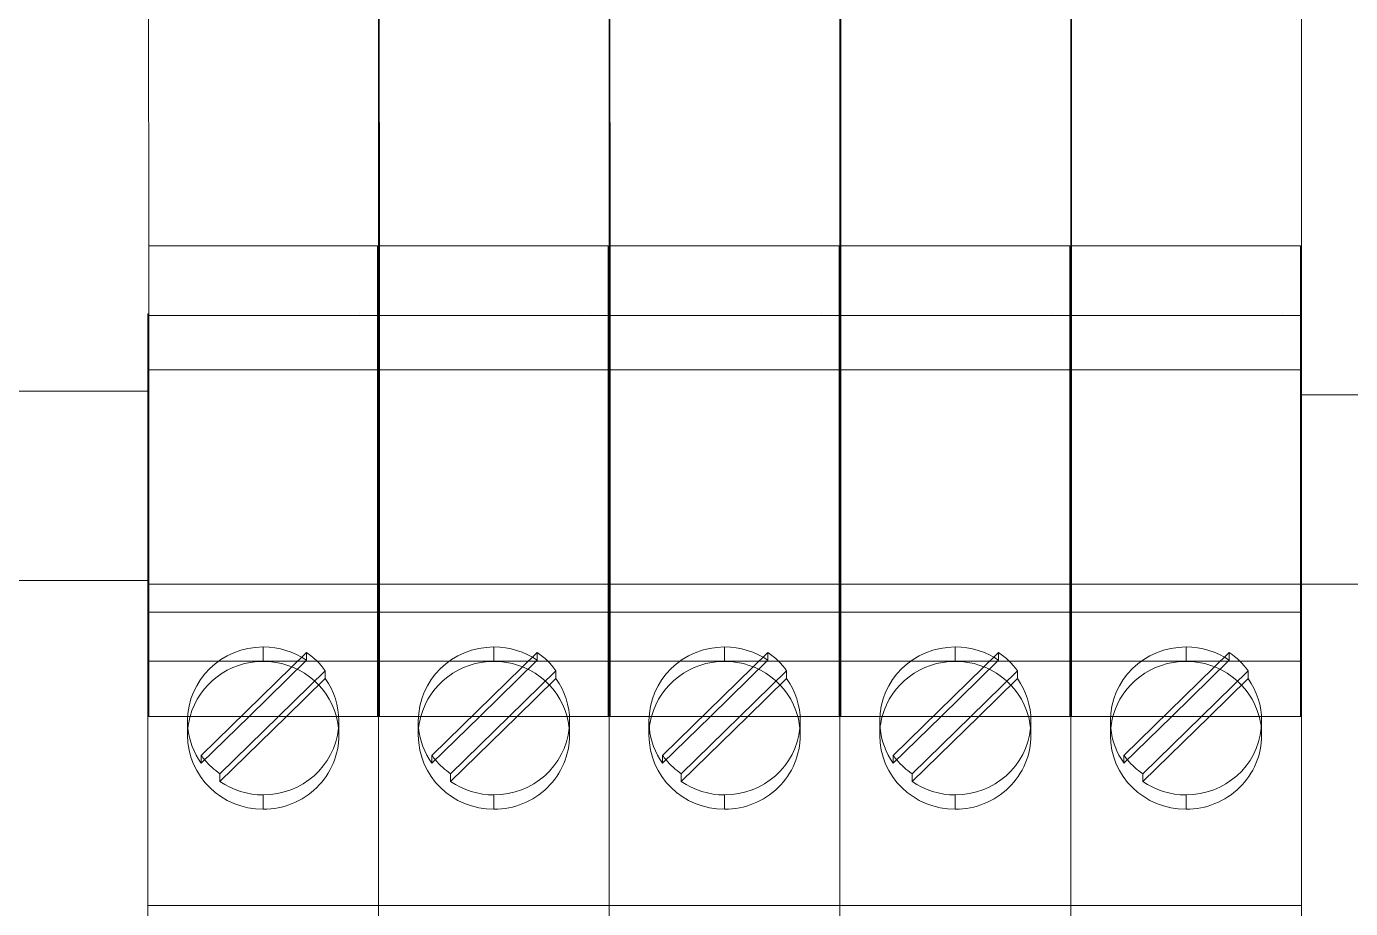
# Model space of a CAD drawing. Header units: millimetres. Extents: x 4137 to 6698, y 1400 to 3585.
# Drawn here: x 6268.34 to 6303.35, y 2762.69 to 2786.01 of the extents above; entities that cross this region are included whole.
import ezdxf

# ---------------------------------------------------------------- set-up
doc = ezdxf.new("R2010")
doc.units = ezdxf.units.MM
doc.layers.add('000-PI-ORMAR', color=2, linetype='Continuous')
doc.layers.add('002-PI-Kabelska kanalica', color=150, linetype='Continuous')

msp = doc.modelspace()

# ---------------------------------------------------------------- linework, layer by layer
at = {"layer": '000-PI-ORMAR', "color": 0, "linetype": 'ByBlock', "lineweight": 0}
for p, q in [((6271.573, 2780.217), (6271.548, 2806.418)), ((6271.573, 2780.217), (6271.548, 2806.418)), ((6277.673, 2780.217), (6277.648, 2806.418)), ((6277.673, 2780.217), (6277.648, 2806.418)), ((6283.773, 2780.217), (6283.748, 2806.418)), ((6283.773, 2780.217), (6283.748, 2806.418)), ((6289.873, 2780.217), (6289.848, 2806.418)), ((6289.873, 2780.217), (6289.848, 2806.418)), ((6295.973, 2780.217), (6295.948, 2806.418)), ((6295.973, 2780.217), (6295.948, 2806.418)), ((6277.648, 2804.718), (6277.648, 2778.418)), ((6277.648, 2804.718), (6277.648, 2778.418)), ((6283.748, 2804.718), (6283.748, 2778.418)), ((6283.748, 2804.718), (6283.748, 2778.418)), ((6289.848, 2804.718), (6289.848, 2778.418)), ((6289.848, 2804.718), (6289.848, 2778.418)), ((6295.948, 2804.718), (6295.948, 2778.418)), ((6295.948, 2804.718), (6295.948, 2778.418)), ((6302.048, 2804.718), (6302.048, 2778.418)), ((6302.048, 2804.718), (6302.048, 2778.418)), ((6271.573, 2779.73), (6271.573, 2780.217)), ((6277.623, 2780.217), (6271.573, 2780.217)), ((6271.573, 2779.73), (6271.573, 2780.217)), ((6277.623, 2779.73), (6277.623, 2780.217)), ((6277.623, 2779.73), (6277.623, 2780.217)), ((6277.673, 2779.73), (6277.673, 2780.217)), ((6283.723, 2780.217), (6277.673, 2780.217)), ((6277.673, 2779.73), (6277.673, 2780.217)), ((6283.723, 2779.73), (6283.723, 2780.217)), ((6283.723, 2779.73), (6283.723, 2780.217)), ((6283.773, 2779.73), (6283.773, 2780.217)), ((6289.823, 2780.217), (6283.773, 2780.217)), ((6283.773, 2779.73), (6283.773, 2780.217)), ((6289.823, 2779.73), (6289.823, 2780.217)), ((6289.823, 2779.73), (6289.823, 2780.217)), ((6289.873, 2779.73), (6289.873, 2780.217)), ((6295.923, 2780.217), (6289.873, 2780.217)), ((6289.873, 2779.73), (6289.873, 2780.217)), ((6295.923, 2779.73), (6295.923, 2780.217)), ((6295.923, 2779.73), (6295.923, 2780.217)), ((6295.973, 2779.73), (6295.973, 2780.217)), ((6302.023, 2780.217), (6295.973, 2780.217)), ((6295.973, 2779.73), (6295.973, 2780.217)), ((6302.023, 2779.73), (6302.023, 2780.217)), ((6302.023, 2779.73), (6302.023, 2780.217)), ((6271.573, 2779.73), (6271.573, 2778.368)), ((6271.573, 2779.73), (6271.573, 2778.368)), ((6277.623, 2779.73), (6277.623, 2778.368)), ((6277.623, 2779.73), (6277.623, 2778.368)), ((6277.673, 2779.73), (6277.673, 2778.368)), ((6277.673, 2779.73), (6277.673, 2778.368)), ((6283.723, 2779.73), (6283.723, 2778.368)), ((6283.723, 2779.73), (6283.723, 2778.368)), ((6283.773, 2779.73), (6283.773, 2778.368)), ((6283.773, 2779.73), (6283.773, 2778.368)), ((6289.823, 2779.73), (6289.823, 2778.368)), ((6289.823, 2779.73), (6289.823, 2778.368)), ((6289.873, 2779.73), (6289.873, 2778.368)), ((6289.873, 2779.73), (6289.873, 2778.368)), ((6295.923, 2779.73), (6295.923, 2778.368)), ((6295.923, 2779.73), (6295.923, 2778.368)), ((6295.973, 2779.73), (6295.973, 2778.368)), ((6295.973, 2779.73), (6295.973, 2778.368)), ((6302.023, 2779.73), (6302.023, 2778.368)), ((6302.023, 2779.73), (6302.023, 2778.368)), ((6271.548, 2778.418), (6271.573, 2778.418)), ((6271.548, 2778.418), (6271.548, 2778.218)), ((6271.548, 2778.418), (6271.548, 2778.418)), ((6271.548, 2778.418), (6271.573, 2778.418)), ((6271.548, 2778.418), (6271.548, 2778.218)), ((6271.548, 2778.418), (6271.548, 2778.418)), ((6271.573, 2776.662), (6271.573, 2778.368)), ((6277.623, 2778.368), (6271.573, 2778.368)), ((6271.573, 2778.368), (6271.573, 2778.368)), ((6271.573, 2776.662), (6271.573, 2778.368)), ((6271.573, 2778.368), (6271.573, 2778.368)), ((6277.148, 2778.418), (6277.148, 2778.418)), ((6277.148, 2778.418), (6277.148, 2778.418)), ((6277.623, 2778.418), (6277.648, 2778.418)), ((6277.623, 2778.418), (6277.648, 2778.418)), ((6277.623, 2776.662), (6277.623, 2778.368)), ((6277.623, 2778.368), (6277.623, 2778.368)), ((6277.623, 2776.662), (6277.623, 2778.368)), ((6277.623, 2778.368), (6277.623, 2778.368)), ((6277.648, 2778.418), (6277.648, 2778.418)), ((6277.648, 2778.418), (6277.648, 2778.218)), ((6277.648, 2778.418), (6277.648, 2778.418)), ((6277.648, 2778.418), (6277.648, 2778.218)), ((6277.648, 2778.418), (6277.673, 2778.418)), ((6277.648, 2778.418), (6277.648, 2778.218)), ((6277.648, 2778.418), (6277.648, 2778.418)), ((6277.648, 2778.418), (6277.673, 2778.418)), ((6277.648, 2778.418), (6277.648, 2778.218)), ((6277.648, 2778.418), (6277.648, 2778.418)), ((6277.673, 2776.662), (6277.673, 2778.368)), ((6283.723, 2778.368), (6277.673, 2778.368)), ((6277.673, 2778.368), (6277.673, 2778.368)), ((6277.673, 2776.662), (6277.673, 2778.368)), ((6277.673, 2778.368), (6277.673, 2778.368)), ((6283.248, 2778.418), (6283.248, 2778.418)), ((6283.248, 2778.418), (6283.248, 2778.418)), ((6283.723, 2778.418), (6283.748, 2778.418)), ((6283.723, 2778.418), (6283.748, 2778.418)), ((6283.723, 2776.662), (6283.723, 2778.368)), ((6283.723, 2778.368), (6283.723, 2778.368)), ((6283.723, 2776.662), (6283.723, 2778.368)), ((6283.723, 2778.368), (6283.723, 2778.368)), ((6283.748, 2778.418), (6283.748, 2778.418)), ((6283.748, 2778.418), (6283.748, 2778.218)), ((6283.748, 2778.418), (6283.748, 2778.418)), ((6283.748, 2778.418), (6283.748, 2778.218)), ((6283.748, 2778.418), (6283.773, 2778.418)), ((6283.748, 2778.418), (6283.748, 2778.218)), ((6283.748, 2778.418), (6283.748, 2778.418)), ((6283.748, 2778.418), (6283.773, 2778.418)), ((6283.748, 2778.418), (6283.748, 2778.218)), ((6283.748, 2778.418), (6283.748, 2778.418)), ((6283.773, 2776.662), (6283.773, 2778.368)), ((6289.823, 2778.368), (6283.773, 2778.368)), ((6283.773, 2778.368), (6283.773, 2778.368)), ((6283.773, 2776.662), (6283.773, 2778.368)), ((6283.773, 2778.368), (6283.773, 2778.368)), ((6289.348, 2778.418), (6289.348, 2778.418)), ((6289.348, 2778.418), (6289.348, 2778.418)), ((6289.823, 2778.418), (6289.848, 2778.418)), ((6289.823, 2778.418), (6289.848, 2778.418)), ((6289.823, 2776.662), (6289.823, 2778.368)), ((6289.823, 2778.368), (6289.823, 2778.368)), ((6289.823, 2776.662), (6289.823, 2778.368)), ((6289.823, 2778.368), (6289.823, 2778.368)), ((6289.848, 2778.418), (6289.848, 2778.418)), ((6289.848, 2778.418), (6289.848, 2778.218)), ((6289.848, 2778.418), (6289.848, 2778.418)), ((6289.848, 2778.418), (6289.848, 2778.218)), ((6289.848, 2778.418), (6289.873, 2778.418)), ((6289.848, 2778.418), (6289.848, 2778.218)), ((6289.848, 2778.418), (6289.848, 2778.418)), ((6289.848, 2778.418), (6289.873, 2778.418)), ((6289.848, 2778.418), (6289.848, 2778.218)), ((6289.848, 2778.418), (6289.848, 2778.418)), ((6289.873, 2776.662), (6289.873, 2778.368)), ((6295.923, 2778.368), (6289.873, 2778.368)), ((6289.873, 2778.368), (6289.873, 2778.368)), ((6289.873, 2776.662), (6289.873, 2778.368)), ((6289.873, 2778.368), (6289.873, 2778.368)), ((6295.448, 2778.418), (6295.448, 2778.418)), ((6295.448, 2778.418), (6295.448, 2778.418)), ((6295.923, 2778.418), (6295.948, 2778.418)), ((6295.923, 2778.418), (6295.948, 2778.418)), ((6295.923, 2776.662), (6295.923, 2778.368)), ((6295.923, 2778.368), (6295.923, 2778.368)), ((6295.923, 2776.662), (6295.923, 2778.368)), ((6295.923, 2778.368), (6295.923, 2778.368)), ((6295.948, 2778.418), (6295.948, 2778.418)), ((6295.948, 2778.418), (6295.948, 2778.218)), ((6295.948, 2778.418), (6295.948, 2778.418)), ((6295.948, 2778.418), (6295.948, 2778.218)), ((6295.948, 2778.418), (6295.973, 2778.418)), ((6295.948, 2778.418), (6295.948, 2778.218)), ((6295.948, 2778.418), (6295.948, 2778.418)), ((6295.948, 2778.418), (6295.973, 2778.418)), ((6295.948, 2778.418), (6295.948, 2778.218)), ((6295.948, 2778.418), (6295.948, 2778.418)), ((6295.973, 2776.662), (6295.973, 2778.368)), ((6302.023, 2778.368), (6295.973, 2778.368)), ((6295.973, 2778.368), (6295.973, 2778.368)), ((6295.973, 2776.662), (6295.973, 2778.368)), ((6295.973, 2778.368), (6295.973, 2778.368)), ((6301.548, 2778.418), (6301.548, 2778.418)), ((6301.548, 2778.418), (6301.548, 2778.418)), ((6302.023, 2778.418), (6302.048, 2778.418)), ((6302.023, 2778.418), (6302.048, 2778.418)), ((6302.023, 2776.662), (6302.023, 2778.368)), ((6302.023, 2778.368), (6302.023, 2778.368)), ((6302.023, 2776.662), (6302.023, 2778.368)), ((6302.023, 2778.368), (6302.023, 2778.368)), ((6302.048, 2778.418), (6302.048, 2778.418)), ((6302.048, 2778.418), (6302.048, 2778.218)), ((6302.048, 2778.418), (6302.048, 2778.418)), ((6302.048, 2778.418), (6302.048, 2778.218)), ((6271.573, 2778.218), (6271.548, 2778.218)), ((6271.548, 2776.618), (6271.548, 2778.218)), ((6271.573, 2778.218), (6271.548, 2778.218)), ((6271.548, 2776.618), (6271.548, 2778.218)), ((6277.623, 2778.218), (6277.648, 2778.218)), ((6277.623, 2778.218), (6277.648, 2778.218)), ((6277.648, 2778.218), (6277.648, 2776.618)), ((6277.648, 2778.218), (6277.648, 2776.618)), ((6277.673, 2778.218), (6277.648, 2778.218)), ((6277.648, 2776.618), (6277.648, 2778.218)), ((6277.673, 2778.218), (6277.648, 2778.218)), ((6277.648, 2776.618), (6277.648, 2778.218)), ((6283.723, 2778.218), (6283.748, 2778.218)), ((6283.723, 2778.218), (6283.748, 2778.218)), ((6283.748, 2778.218), (6283.748, 2776.618)), ((6283.748, 2778.218), (6283.748, 2776.618)), ((6283.773, 2778.218), (6283.748, 2778.218)), ((6283.748, 2776.618), (6283.748, 2778.218)), ((6283.773, 2778.218), (6283.748, 2778.218)), ((6283.748, 2776.618), (6283.748, 2778.218)), ((6289.823, 2778.218), (6289.848, 2778.218)), ((6289.823, 2778.218), (6289.848, 2778.218)), ((6289.848, 2778.218), (6289.848, 2776.618)), ((6289.848, 2778.218), (6289.848, 2776.618)), ((6289.873, 2778.218), (6289.848, 2778.218)), ((6289.848, 2776.618), (6289.848, 2778.218)), ((6289.873, 2778.218), (6289.848, 2778.218)), ((6289.848, 2776.618), (6289.848, 2778.218)), ((6295.923, 2778.218), (6295.948, 2778.218)), ((6295.923, 2778.218), (6295.948, 2778.218)), ((6295.948, 2778.218), (6295.948, 2776.618)), ((6295.948, 2778.218), (6295.948, 2776.618)), ((6295.973, 2778.218), (6295.948, 2778.218)), ((6295.948, 2776.618), (6295.948, 2778.218)), ((6295.973, 2778.218), (6295.948, 2778.218)), ((6295.948, 2776.618), (6295.948, 2778.218)), ((6302.023, 2778.218), (6302.048, 2778.218)), ((6302.023, 2778.218), (6302.048, 2778.218)), ((6302.048, 2778.218), (6302.048, 2776.618)), ((6302.048, 2778.218), (6302.048, 2776.618)), ((6271.548, 2776.618), (6271.573, 2776.618)), ((6271.548, 2770.395), (6271.548, 2776.618)), ((6271.548, 2776.618), (6271.573, 2776.618)), ((6271.548, 2770.395), (6271.548, 2776.618)), ((6271.573, 2776.934), (6277.623, 2776.934)), ((6271.573, 2776.195), (6271.573, 2776.662)), ((6271.573, 2776.195), (6271.573, 2776.662)), ((6277.623, 2776.195), (6277.623, 2776.662)), ((6277.623, 2776.195), (6277.623, 2776.662)), ((6277.648, 2776.618), (6277.623, 2776.618)), ((6277.648, 2776.618), (6277.623, 2776.618)), ((6277.648, 2776.618), (6277.648, 2770.395)), ((6277.648, 2776.618), (6277.648, 2770.395)), ((6277.648, 2776.618), (6277.673, 2776.618)), ((6277.648, 2770.395), (6277.648, 2776.618)), ((6277.648, 2776.618), (6277.673, 2776.618)), ((6277.648, 2770.395), (6277.648, 2776.618)), ((6277.673, 2776.934), (6283.723, 2776.934)), ((6277.673, 2776.195), (6277.673, 2776.662)), ((6277.673, 2776.195), (6277.673, 2776.662)), ((6283.723, 2776.195), (6283.723, 2776.662)), ((6283.723, 2776.195), (6283.723, 2776.662)), ((6283.748, 2776.618), (6283.723, 2776.618)), ((6283.748, 2776.618), (6283.723, 2776.618)), ((6283.748, 2776.618), (6283.748, 2770.395)), ((6283.748, 2776.618), (6283.748, 2770.395)), ((6283.748, 2776.618), (6283.773, 2776.618)), ((6283.748, 2770.395), (6283.748, 2776.618)), ((6283.748, 2776.618), (6283.773, 2776.618)), ((6283.748, 2770.395), (6283.748, 2776.618)), ((6283.773, 2776.934), (6289.823, 2776.934)), ((6283.773, 2776.195), (6283.773, 2776.662)), ((6283.773, 2776.195), (6283.773, 2776.662)), ((6289.823, 2776.195), (6289.823, 2776.662)), ((6289.823, 2776.195), (6289.823, 2776.662)), ((6289.848, 2776.618), (6289.823, 2776.618)), ((6289.848, 2776.618), (6289.823, 2776.618)), ((6289.848, 2776.618), (6289.848, 2770.395)), ((6289.848, 2776.618), (6289.848, 2770.395)), ((6289.848, 2776.618), (6289.873, 2776.618)), ((6289.848, 2770.395), (6289.848, 2776.618)), ((6289.848, 2776.618), (6289.873, 2776.618)), ((6289.848, 2770.395), (6289.848, 2776.618)), ((6289.873, 2776.934), (6295.923, 2776.934)), ((6289.873, 2776.195), (6289.873, 2776.662)), ((6289.873, 2776.195), (6289.873, 2776.662)), ((6295.923, 2776.195), (6295.923, 2776.662)), ((6295.923, 2776.195), (6295.923, 2776.662)), ((6295.948, 2776.618), (6295.923, 2776.618)), ((6295.948, 2776.618), (6295.923, 2776.618)), ((6295.948, 2776.618), (6295.948, 2770.395)), ((6295.948, 2776.618), (6295.948, 2770.395)), ((6295.948, 2776.618), (6295.973, 2776.618)), ((6295.948, 2770.395), (6295.948, 2776.618)), ((6295.948, 2776.618), (6295.973, 2776.618)), ((6295.948, 2770.395), (6295.948, 2776.618)), ((6295.973, 2776.934), (6302.023, 2776.934)), ((6295.973, 2776.195), (6295.973, 2776.662)), ((6295.973, 2776.195), (6295.973, 2776.662)), ((6302.023, 2776.195), (6302.023, 2776.662)), ((6302.023, 2776.195), (6302.023, 2776.662)), ((6302.048, 2776.618), (6302.023, 2776.618)), ((6302.048, 2776.618), (6302.023, 2776.618)), ((6302.048, 2776.618), (6302.048, 2770.395)), ((6302.048, 2776.618), (6302.048, 2770.395)), ((6271.573, 2771.041), (6271.573, 2776.195)), ((6271.573, 2771.041), (6271.573, 2776.195)), ((6277.623, 2771.041), (6277.623, 2776.195)), ((6277.623, 2771.041), (6277.623, 2776.195)), ((6277.673, 2771.041), (6277.673, 2776.195)), ((6277.673, 2771.041), (6277.673, 2776.195)), ((6283.723, 2771.041), (6283.723, 2776.195)), ((6283.723, 2771.041), (6283.723, 2776.195)), ((6283.773, 2771.041), (6283.773, 2776.195)), ((6283.773, 2771.041), (6283.773, 2776.195)), ((6289.823, 2771.041), (6289.823, 2776.195)), ((6289.823, 2771.041), (6289.823, 2776.195)), ((6289.873, 2771.041), (6289.873, 2776.195)), ((6289.873, 2771.041), (6289.873, 2776.195)), ((6295.923, 2771.041), (6295.923, 2776.195)), ((6295.923, 2771.041), (6295.923, 2776.195)), ((6295.973, 2771.041), (6295.973, 2776.195)), ((6295.973, 2771.041), (6295.973, 2776.195)), ((6302.023, 2771.041), (6302.023, 2776.195)), ((6302.023, 2771.041), (6302.023, 2776.195)), ((6277.648, 2770.395), (6277.648, 2774.199)), ((6277.648, 2770.395), (6277.648, 2774.199)), ((6283.748, 2770.395), (6283.748, 2774.199)), ((6283.748, 2770.395), (6283.748, 2774.199)), ((6289.848, 2770.395), (6289.848, 2774.199)), ((6289.848, 2770.395), (6289.848, 2774.199)), ((6295.948, 2770.395), (6295.948, 2774.199)), ((6295.948, 2770.395), (6295.948, 2774.199)), ((6302.048, 2770.395), (6302.048, 2774.199)), ((6302.048, 2770.395), (6302.048, 2774.199)), ((6271.548, 2773.268), (6271.548, 2773.268)), ((6271.548, 2773.268), (6271.548, 2773.268)), ((6277.648, 2773.268), (6277.648, 2773.268)), ((6277.648, 2773.268), (6277.648, 2773.268)), ((6277.648, 2773.268), (6277.648, 2773.268)), ((6277.648, 2773.268), (6277.648, 2773.268)), ((6283.748, 2773.268), (6283.748, 2773.268)), ((6283.748, 2773.268), (6283.748, 2773.268)), ((6283.748, 2773.268), (6283.748, 2773.268)), ((6283.748, 2773.268), (6283.748, 2773.268)), ((6289.848, 2773.268), (6289.848, 2773.268)), ((6289.848, 2773.268), (6289.848, 2773.268)), ((6289.848, 2773.268), (6289.848, 2773.268)), ((6289.848, 2773.268), (6289.848, 2773.268)), ((6295.948, 2773.268), (6295.948, 2773.268)), ((6295.948, 2773.268), (6295.948, 2773.268)), ((6295.948, 2773.268), (6295.948, 2773.268)), ((6295.948, 2773.268), (6295.948, 2773.268)), ((6302.048, 2773.268), (6302.048, 2773.268)), ((6302.048, 2773.268), (6302.048, 2773.268)), ((6271.548, 2771.268), (6271.548, 2771.268)), ((6277.648, 2771.268), (6271.548, 2771.268)), ((6271.548, 2771.268), (6271.548, 2771.268)), ((6271.573, 2769.698), (6271.573, 2771.041)), ((6271.573, 2769.698), (6271.573, 2771.041)), ((6277.623, 2769.698), (6277.623, 2771.041)), ((6277.623, 2769.698), (6277.623, 2771.041)), ((6277.648, 2771.268), (6277.648, 2771.268)), ((6277.648, 2771.268), (6277.648, 2771.268)), ((6277.648, 2771.268), (6277.648, 2771.268)), ((6283.748, 2771.268), (6277.648, 2771.268)), ((6277.648, 2771.268), (6277.648, 2771.268)), ((6277.673, 2769.698), (6277.673, 2771.041)), ((6277.673, 2769.698), (6277.673, 2771.041)), ((6283.723, 2769.698), (6283.723, 2771.041)), ((6283.723, 2769.698), (6283.723, 2771.041)), ((6283.748, 2771.268), (6283.748, 2771.268)), ((6283.748, 2771.268), (6283.748, 2771.268)), ((6283.748, 2771.268), (6283.748, 2771.268)), ((6289.848, 2771.268), (6283.748, 2771.268)), ((6283.748, 2771.268), (6283.748, 2771.268)), ((6283.773, 2769.698), (6283.773, 2771.041)), ((6283.773, 2769.698), (6283.773, 2771.041)), ((6289.823, 2769.698), (6289.823, 2771.041)), ((6289.823, 2769.698), (6289.823, 2771.041)), ((6289.848, 2771.268), (6289.848, 2771.268)), ((6289.848, 2771.268), (6289.848, 2771.268)), ((6289.848, 2771.268), (6289.848, 2771.268)), ((6295.948, 2771.268), (6289.848, 2771.268)), ((6289.848, 2771.268), (6289.848, 2771.268)), ((6289.873, 2769.698), (6289.873, 2771.041)), ((6289.873, 2769.698), (6289.873, 2771.041)), ((6295.923, 2769.698), (6295.923, 2771.041)), ((6295.923, 2769.698), (6295.923, 2771.041)), ((6295.948, 2771.268), (6295.948, 2771.268)), ((6295.948, 2771.268), (6295.948, 2771.268)), ((6295.948, 2771.268), (6295.948, 2771.268)), ((6302.048, 2771.268), (6295.948, 2771.268)), ((6295.948, 2771.268), (6295.948, 2771.268)), ((6295.973, 2769.698), (6295.973, 2771.041)), ((6295.973, 2769.698), (6295.973, 2771.041)), ((6302.023, 2769.698), (6302.023, 2771.041)), ((6302.023, 2769.698), (6302.023, 2771.041)), ((6302.048, 2771.268), (6302.048, 2771.268)), ((6302.048, 2771.268), (6302.048, 2771.268)), ((6271.548, 2770.395), (6271.573, 2770.395)), ((6271.548, 2769.368), (6271.548, 2770.395)), ((6271.548, 2770.395), (6271.573, 2770.395)), ((6271.548, 2769.368), (6271.548, 2770.395)), ((6271.573, 2770.525), (6277.623, 2770.525)), ((6277.648, 2770.395), (6277.623, 2770.395)), ((6277.648, 2770.395), (6277.623, 2770.395)), ((6277.648, 2770.395), (6277.648, 2769.368)), ((6277.648, 2770.395), (6277.648, 2769.368)), ((6277.648, 2770.395), (6277.673, 2770.395)), ((6277.648, 2769.368), (6277.648, 2770.395)), ((6277.648, 2770.395), (6277.673, 2770.395)), ((6277.648, 2769.368), (6277.648, 2770.395)), ((6277.673, 2770.525), (6283.723, 2770.525)), ((6283.748, 2770.395), (6283.723, 2770.395)), ((6283.748, 2770.395), (6283.723, 2770.395)), ((6283.748, 2770.395), (6283.748, 2769.368)), ((6283.748, 2770.395), (6283.748, 2769.368)), ((6283.748, 2770.395), (6283.773, 2770.395)), ((6283.748, 2769.368), (6283.748, 2770.395)), ((6283.748, 2770.395), (6283.773, 2770.395)), ((6283.748, 2769.368), (6283.748, 2770.395)), ((6283.773, 2770.525), (6289.823, 2770.525)), ((6289.848, 2770.395), (6289.823, 2770.395)), ((6289.848, 2770.395), (6289.823, 2770.395)), ((6289.848, 2770.395), (6289.848, 2769.368)), ((6289.848, 2770.395), (6289.848, 2769.368)), ((6289.848, 2770.395), (6289.873, 2770.395)), ((6289.848, 2769.368), (6289.848, 2770.395)), ((6289.848, 2770.395), (6289.873, 2770.395)), ((6289.848, 2769.368), (6289.848, 2770.395)), ((6289.873, 2770.525), (6295.923, 2770.525)), ((6295.948, 2770.395), (6295.923, 2770.395)), ((6295.948, 2770.395), (6295.923, 2770.395)), ((6295.948, 2770.395), (6295.948, 2769.368)), ((6295.948, 2770.395), (6295.948, 2769.368)), ((6295.948, 2770.395), (6295.973, 2770.395)), ((6295.948, 2769.368), (6295.948, 2770.395)), ((6295.948, 2770.395), (6295.973, 2770.395)), ((6295.948, 2769.368), (6295.948, 2770.395)), ((6295.973, 2770.525), (6302.023, 2770.525)), ((6302.048, 2770.395), (6302.023, 2770.395)), ((6302.048, 2770.395), (6302.023, 2770.395)), ((6302.048, 2770.395), (6302.048, 2769.368)), ((6302.048, 2770.395), (6302.048, 2769.368)), ((6271.573, 2767.768), (6271.573, 2769.698)), ((6271.573, 2767.768), (6271.573, 2769.698)), ((6274.598, 2769.603), (6274.598, 2769.224)), ((6277.623, 2767.768), (6277.623, 2769.698)), ((6277.623, 2767.768), (6277.623, 2769.698)), ((6277.673, 2767.768), (6277.673, 2769.698)), ((6277.673, 2767.768), (6277.673, 2769.698)), ((6280.698, 2769.603), (6280.698, 2769.224)), ((6283.723, 2767.768), (6283.723, 2769.698)), ((6283.723, 2767.768), (6283.723, 2769.698)), ((6283.773, 2767.768), (6283.773, 2769.698)), ((6283.773, 2767.768), (6283.773, 2769.698)), ((6286.798, 2769.603), (6286.798, 2769.224)), ((6289.823, 2767.768), (6289.823, 2769.698)), ((6289.823, 2767.768), (6289.823, 2769.698)), ((6289.873, 2767.768), (6289.873, 2769.698)), ((6289.873, 2767.768), (6289.873, 2769.698)), ((6292.898, 2769.603), (6292.898, 2769.224)), ((6295.923, 2767.768), (6295.923, 2769.698)), ((6295.923, 2767.768), (6295.923, 2769.698)), ((6295.973, 2767.768), (6295.973, 2769.698)), ((6295.973, 2767.768), (6295.973, 2769.698)), ((6298.998, 2769.603), (6298.998, 2769.224)), ((6302.023, 2767.768), (6302.023, 2769.698)), ((6302.023, 2767.768), (6302.023, 2769.698)), ((6271.548, 2769.368), (6271.573, 2769.368)), ((6271.548, 2767.768), (6271.548, 2769.368)), ((6271.548, 2769.368), (6271.573, 2769.368)), ((6271.548, 2767.768), (6271.548, 2769.368)), ((6272.958, 2766.735), (6275.743, 2769.459)), ((6275.743, 2769.251), (6274.227, 2767.768)), ((6275.743, 2769.251), (6275.743, 2769.459)), ((6277.648, 2769.368), (6277.623, 2769.368)), ((6277.648, 2769.368), (6277.623, 2769.368)), ((6277.648, 2767.768), (6277.648, 2769.368)), ((6277.648, 2767.768), (6277.648, 2769.368)), ((6277.648, 2769.368), (6277.673, 2769.368)), ((6277.648, 2767.768), (6277.648, 2769.368)), ((6277.648, 2769.368), (6277.673, 2769.368)), ((6277.648, 2767.768), (6277.648, 2769.368)), ((6279.058, 2766.735), (6281.843, 2769.459)), ((6281.843, 2769.251), (6280.327, 2767.768)), ((6281.843, 2769.251), (6281.843, 2769.459)), ((6283.748, 2769.368), (6283.723, 2769.368)), ((6283.748, 2769.368), (6283.723, 2769.368)), ((6283.748, 2767.768), (6283.748, 2769.368)), ((6283.748, 2767.768), (6283.748, 2769.368)), ((6283.748, 2769.368), (6283.773, 2769.368)), ((6283.748, 2767.768), (6283.748, 2769.368)), ((6283.748, 2769.368), (6283.773, 2769.368)), ((6283.748, 2767.768), (6283.748, 2769.368)), ((6285.158, 2766.735), (6287.943, 2769.459)), ((6287.943, 2769.251), (6286.427, 2767.768)), ((6287.943, 2769.251), (6287.943, 2769.459)), ((6289.848, 2769.368), (6289.823, 2769.368)), ((6289.848, 2769.368), (6289.823, 2769.368)), ((6289.848, 2767.768), (6289.848, 2769.368)), ((6289.848, 2767.768), (6289.848, 2769.368)), ((6289.848, 2769.368), (6289.873, 2769.368)), ((6289.848, 2767.768), (6289.848, 2769.368)), ((6289.848, 2769.368), (6289.873, 2769.368)), ((6289.848, 2767.768), (6289.848, 2769.368)), ((6291.258, 2766.735), (6294.043, 2769.459)), ((6294.043, 2769.251), (6292.527, 2767.768)), ((6294.043, 2769.251), (6294.043, 2769.459)), ((6295.948, 2769.368), (6295.923, 2769.368)), ((6295.948, 2769.368), (6295.923, 2769.368)), ((6295.948, 2767.768), (6295.948, 2769.368)), ((6295.948, 2767.768), (6295.948, 2769.368)), ((6295.948, 2769.368), (6295.973, 2769.368)), ((6295.948, 2767.768), (6295.948, 2769.368)), ((6295.948, 2769.368), (6295.973, 2769.368)), ((6295.948, 2767.768), (6295.948, 2769.368)), ((6297.358, 2766.735), (6300.143, 2769.459)), ((6300.143, 2769.251), (6298.627, 2767.768)), ((6300.143, 2769.251), (6300.143, 2769.459)), ((6302.048, 2769.368), (6302.023, 2769.368)), ((6302.048, 2769.368), (6302.023, 2769.368)), ((6302.048, 2767.768), (6302.048, 2769.368)), ((6302.048, 2767.768), (6302.048, 2769.368)), ((6271.548, 2769.224), (6274.598, 2769.224)), ((6274.598, 2769.224), (6277.648, 2769.224)), ((6276.238, 2768.974), (6275.004, 2767.768)), ((6276.238, 2768.767), (6276.238, 2768.974)), ((6277.648, 2767.768), (6277.648, 2769.224)), ((6277.648, 2767.768), (6277.648, 2769.224)), ((6277.648, 2769.224), (6280.698, 2769.224)), ((6280.698, 2769.224), (6283.748, 2769.224)), ((6282.338, 2768.974), (6281.104, 2767.768)), ((6282.338, 2768.767), (6282.338, 2768.974)), ((6283.748, 2767.768), (6283.748, 2769.224)), ((6283.748, 2767.768), (6283.748, 2769.224)), ((6283.748, 2769.224), (6286.798, 2769.224)), ((6286.798, 2769.224), (6289.848, 2769.224)), ((6288.438, 2768.974), (6287.204, 2767.768)), ((6288.438, 2768.767), (6288.438, 2768.974)), ((6289.848, 2767.768), (6289.848, 2769.224)), ((6289.848, 2767.768), (6289.848, 2769.224)), ((6289.848, 2769.224), (6292.898, 2769.224)), ((6292.898, 2769.224), (6295.948, 2769.224)), ((6294.538, 2768.974), (6293.304, 2767.768)), ((6294.538, 2768.767), (6294.538, 2768.974)), ((6295.948, 2767.768), (6295.948, 2769.224)), ((6295.948, 2767.768), (6295.948, 2769.224)), ((6295.948, 2769.224), (6298.998, 2769.224)), ((6298.998, 2769.224), (6302.048, 2769.224)), ((6300.638, 2768.974), (6299.404, 2767.768)), ((6300.638, 2768.767), (6300.638, 2768.974)), ((6302.048, 2767.768), (6302.048, 2769.224)), ((6302.048, 2767.768), (6302.048, 2769.224)), ((6275.216, 2767.768), (6276.238, 2768.767)), ((6281.316, 2767.768), (6282.338, 2768.767)), ((6287.416, 2767.768), (6288.438, 2768.767)), ((6293.516, 2767.768), (6294.538, 2768.767)), ((6299.616, 2767.768), (6300.638, 2768.767)), ((6271.573, 2767.868), (6271.573, 2767.868)), ((6271.573, 2767.868), (6271.573, 2767.868)), ((6277.623, 2767.868), (6277.623, 2767.868)), ((6277.623, 2767.868), (6277.623, 2767.868)), ((6277.673, 2767.868), (6277.673, 2767.868)), ((6277.673, 2767.868), (6277.673, 2767.868)), ((6283.723, 2767.868), (6283.723, 2767.868)), ((6283.723, 2767.868), (6283.723, 2767.868)), ((6283.773, 2767.868), (6283.773, 2767.868)), ((6283.773, 2767.868), (6283.773, 2767.868)), ((6289.823, 2767.868), (6289.823, 2767.868)), ((6289.823, 2767.868), (6289.823, 2767.868)), ((6289.873, 2767.868), (6289.873, 2767.868)), ((6289.873, 2767.868), (6289.873, 2767.868)), ((6295.923, 2767.868), (6295.923, 2767.868)), ((6295.923, 2767.868), (6295.923, 2767.868)), ((6295.973, 2767.868), (6295.973, 2767.868)), ((6295.973, 2767.868), (6295.973, 2767.868)), ((6302.023, 2767.868), (6302.023, 2767.868)), ((6302.023, 2767.868), (6302.023, 2767.868)), ((6271.548, 2767.768), (6271.573, 2767.768)), ((6271.548, 2767.768), (6271.548, 2767.768)), ((6271.548, 2762.768), (6271.548, 2767.768)), ((6271.548, 2767.768), (6271.573, 2767.768)), ((6271.548, 2767.768), (6271.548, 2767.768)), ((6271.548, 2762.768), (6271.548, 2767.768)), ((6271.573, 2767.768), (6277.623, 2767.768)), ((6271.573, 2767.768), (6271.573, 2767.768)), ((6271.573, 2767.768), (6271.573, 2767.768)), ((6272.598, 2767.267), (6272.598, 2767.647)), ((6274.227, 2767.768), (6272.958, 2766.527)), ((6273.453, 2766.043), (6275.216, 2767.768)), ((6275.004, 2767.768), (6273.453, 2766.251)), ((6276.598, 2767.267), (6276.598, 2767.647)), ((6277.623, 2767.768), (6277.648, 2767.768)), ((6277.623, 2767.768), (6277.623, 2767.768)), ((6277.623, 2767.768), (6277.648, 2767.768)), ((6277.623, 2767.768), (6277.623, 2767.768)), ((6277.648, 2767.768), (6277.648, 2767.768)), ((6277.648, 2762.768), (6277.648, 2767.768)), ((6277.648, 2767.768), (6277.648, 2767.768)), ((6277.648, 2762.768), (6277.648, 2767.768)), ((6277.648, 2767.768), (6277.673, 2767.768)), ((6277.648, 2767.768), (6277.648, 2767.768)), ((6277.648, 2762.768), (6277.648, 2767.768)), ((6277.648, 2767.768), (6277.673, 2767.768)), ((6277.648, 2767.768), (6277.648, 2767.768)), ((6277.648, 2762.768), (6277.648, 2767.768)), ((6277.673, 2767.768), (6283.723, 2767.768)), ((6277.673, 2767.768), (6277.673, 2767.768)), ((6277.673, 2767.768), (6277.673, 2767.768)), ((6278.698, 2767.267), (6278.698, 2767.647)), ((6280.327, 2767.768), (6279.058, 2766.527)), ((6279.553, 2766.043), (6281.316, 2767.768)), ((6281.104, 2767.768), (6279.553, 2766.251)), ((6282.698, 2767.267), (6282.698, 2767.647)), ((6283.723, 2767.768), (6283.748, 2767.768)), ((6283.723, 2767.768), (6283.723, 2767.768)), ((6283.723, 2767.768), (6283.748, 2767.768)), ((6283.723, 2767.768), (6283.723, 2767.768)), ((6283.748, 2767.768), (6283.748, 2767.768)), ((6283.748, 2762.768), (6283.748, 2767.768)), ((6283.748, 2767.768), (6283.748, 2767.768)), ((6283.748, 2762.768), (6283.748, 2767.768)), ((6283.748, 2767.768), (6283.773, 2767.768)), ((6283.748, 2767.768), (6283.748, 2767.768)), ((6283.748, 2762.768), (6283.748, 2767.768)), ((6283.748, 2767.768), (6283.773, 2767.768)), ((6283.748, 2767.768), (6283.748, 2767.768)), ((6283.748, 2762.768), (6283.748, 2767.768)), ((6283.773, 2767.768), (6289.823, 2767.768)), ((6283.773, 2767.768), (6283.773, 2767.768)), ((6283.773, 2767.768), (6283.773, 2767.768)), ((6284.798, 2767.267), (6284.798, 2767.647)), ((6286.427, 2767.768), (6285.158, 2766.527)), ((6285.653, 2766.043), (6287.416, 2767.768)), ((6287.204, 2767.768), (6285.653, 2766.251)), ((6288.798, 2767.267), (6288.798, 2767.647)), ((6289.823, 2767.768), (6289.848, 2767.768)), ((6289.823, 2767.768), (6289.823, 2767.768)), ((6289.823, 2767.768), (6289.848, 2767.768)), ((6289.823, 2767.768), (6289.823, 2767.768)), ((6289.848, 2767.768), (6289.848, 2767.768)), ((6289.848, 2762.768), (6289.848, 2767.768)), ((6289.848, 2767.768), (6289.848, 2767.768)), ((6289.848, 2762.768), (6289.848, 2767.768)), ((6289.848, 2767.768), (6289.873, 2767.768)), ((6289.848, 2767.768), (6289.848, 2767.768)), ((6289.848, 2762.768), (6289.848, 2767.768)), ((6289.848, 2767.768), (6289.873, 2767.768)), ((6289.848, 2767.768), (6289.848, 2767.768)), ((6289.848, 2762.768), (6289.848, 2767.768)), ((6289.873, 2767.768), (6295.923, 2767.768)), ((6289.873, 2767.768), (6289.873, 2767.768)), ((6289.873, 2767.768), (6289.873, 2767.768)), ((6290.898, 2767.267), (6290.898, 2767.647)), ((6292.527, 2767.768), (6291.258, 2766.527)), ((6291.753, 2766.043), (6293.516, 2767.768)), ((6293.304, 2767.768), (6291.753, 2766.251)), ((6294.898, 2767.267), (6294.898, 2767.647)), ((6295.923, 2767.768), (6295.948, 2767.768)), ((6295.923, 2767.768), (6295.923, 2767.768)), ((6295.923, 2767.768), (6295.948, 2767.768)), ((6295.923, 2767.768), (6295.923, 2767.768)), ((6295.948, 2767.768), (6295.948, 2767.768)), ((6295.948, 2762.768), (6295.948, 2767.768)), ((6295.948, 2767.768), (6295.948, 2767.768)), ((6295.948, 2762.768), (6295.948, 2767.768)), ((6295.948, 2767.768), (6295.973, 2767.768)), ((6295.948, 2767.768), (6295.948, 2767.768)), ((6295.948, 2762.768), (6295.948, 2767.768)), ((6295.948, 2767.768), (6295.973, 2767.768)), ((6295.948, 2767.768), (6295.948, 2767.768)), ((6295.948, 2762.768), (6295.948, 2767.768)), ((6295.973, 2767.768), (6302.023, 2767.768)), ((6295.973, 2767.768), (6295.973, 2767.768)), ((6295.973, 2767.768), (6295.973, 2767.768)), ((6296.998, 2767.267), (6296.998, 2767.647)), ((6298.627, 2767.768), (6297.358, 2766.527)), ((6297.853, 2766.043), (6299.616, 2767.768)), ((6299.404, 2767.768), (6297.853, 2766.251)), ((6300.998, 2767.267), (6300.998, 2767.647)), ((6302.023, 2767.768), (6302.048, 2767.768)), ((6302.023, 2767.768), (6302.023, 2767.768)), ((6302.023, 2767.768), (6302.048, 2767.768)), ((6302.023, 2767.768), (6302.023, 2767.768)), ((6302.048, 2767.768), (6302.048, 2767.768)), ((6302.048, 2762.768), (6302.048, 2767.768)), ((6302.048, 2767.768), (6302.048, 2767.768)), ((6302.048, 2762.768), (6302.048, 2767.768)), ((6277.648, 2762.768), (6277.648, 2767.201)), ((6277.648, 2762.768), (6277.648, 2767.201)), ((6283.748, 2762.768), (6283.748, 2767.201)), ((6283.748, 2762.768), (6283.748, 2767.201)), ((6289.848, 2762.768), (6289.848, 2767.201)), ((6289.848, 2762.768), (6289.848, 2767.201)), ((6295.948, 2762.768), (6295.948, 2767.201)), ((6295.948, 2762.768), (6295.948, 2767.201)), ((6302.048, 2762.768), (6302.048, 2767.201)), ((6302.048, 2762.768), (6302.048, 2767.201)), ((6272.958, 2766.527), (6272.958, 2766.735)), ((6279.058, 2766.527), (6279.058, 2766.735)), ((6285.158, 2766.527), (6285.158, 2766.735)), ((6291.258, 2766.527), (6291.258, 2766.735)), ((6297.358, 2766.527), (6297.358, 2766.735)), ((6273.453, 2766.043), (6273.453, 2766.251)), ((6279.553, 2766.043), (6279.553, 2766.251)), ((6285.653, 2766.043), (6285.653, 2766.251)), ((6291.753, 2766.043), (6291.753, 2766.251)), ((6297.853, 2766.043), (6297.853, 2766.251)), ((6274.598, 2765.69), (6274.598, 2765.311)), ((6280.698, 2765.69), (6280.698, 2765.311)), ((6286.798, 2765.69), (6286.798, 2765.311)), ((6292.898, 2765.69), (6292.898, 2765.311)), ((6298.998, 2765.69), (6298.998, 2765.311)), ((6277.648, 2762.768), (6277.648, 2764.783)), ((6277.648, 2762.768), (6277.648, 2764.783)), ((6283.748, 2762.768), (6283.748, 2764.783)), ((6283.748, 2762.768), (6283.748, 2764.783)), ((6289.848, 2762.768), (6289.848, 2764.783)), ((6289.848, 2762.768), (6289.848, 2764.783)), ((6295.948, 2762.768), (6295.948, 2764.783)), ((6295.948, 2762.768), (6295.948, 2764.783)), ((6302.048, 2762.768), (6302.048, 2764.783)), ((6302.048, 2762.768), (6302.048, 2764.783)), ((6271.548, 2762.224), (6271.548, 2762.768)), ((6271.548, 2762.768), (6271.548, 2762.768)), ((6277.648, 2762.768), (6271.548, 2762.768)), ((6271.548, 2762.224), (6271.548, 2762.768)), ((6271.548, 2762.768), (6271.548, 2762.768)), ((6277.648, 2762.768), (6277.648, 2762.768)), ((6277.648, 2762.224), (6277.648, 2762.768)), ((6277.648, 2762.768), (6277.648, 2762.768)), ((6277.648, 2762.224), (6277.648, 2762.768)), ((6277.648, 2762.224), (6277.648, 2762.768)), ((6277.648, 2762.768), (6277.648, 2762.768)), ((6283.748, 2762.768), (6277.648, 2762.768)), ((6277.648, 2762.224), (6277.648, 2762.768)), ((6277.648, 2762.768), (6277.648, 2762.768)), ((6283.748, 2762.768), (6283.748, 2762.768)), ((6283.748, 2762.224), (6283.748, 2762.768)), ((6283.748, 2762.768), (6283.748, 2762.768)), ((6283.748, 2762.224), (6283.748, 2762.768)), ((6283.748, 2762.224), (6283.748, 2762.768)), ((6283.748, 2762.768), (6283.748, 2762.768)), ((6289.848, 2762.768), (6283.748, 2762.768)), ((6283.748, 2762.224), (6283.748, 2762.768)), ((6283.748, 2762.768), (6283.748, 2762.768)), ((6289.848, 2762.768), (6289.848, 2762.768)), ((6289.848, 2762.224), (6289.848, 2762.768)), ((6289.848, 2762.768), (6289.848, 2762.768)), ((6289.848, 2762.224), (6289.848, 2762.768)), ((6289.848, 2762.224), (6289.848, 2762.768)), ((6289.848, 2762.768), (6289.848, 2762.768)), ((6295.948, 2762.768), (6289.848, 2762.768)), ((6289.848, 2762.224), (6289.848, 2762.768)), ((6289.848, 2762.768), (6289.848, 2762.768)), ((6295.948, 2762.768), (6295.948, 2762.768)), ((6295.948, 2762.224), (6295.948, 2762.768)), ((6295.948, 2762.768), (6295.948, 2762.768)), ((6295.948, 2762.224), (6295.948, 2762.768)), ((6295.948, 2762.224), (6295.948, 2762.768)), ((6295.948, 2762.768), (6295.948, 2762.768)), ((6302.048, 2762.768), (6295.948, 2762.768)), ((6295.948, 2762.224), (6295.948, 2762.768)), ((6295.948, 2762.768), (6295.948, 2762.768)), ((6302.048, 2762.768), (6302.048, 2762.768)), ((6302.048, 2762.224), (6302.048, 2762.768)), ((6302.048, 2762.768), (6302.048, 2762.768)), ((6302.048, 2762.224), (6302.048, 2762.768))]:
    msp.add_line(p, q, dxfattribs=at)
for centre, start_param, end_param in [((6274.598, 2767.647), -1.570796, 0), ((6274.598, 2767.647), -2.180289, -1.570796), ((6280.698, 2767.647), -1.570796, 0), ((6280.698, 2767.647), -2.180289, -1.570796), ((6286.798, 2767.647), -1.570796, 0), ((6286.798, 2767.647), -2.180289, -1.570796), ((6292.898, 2767.647), -1.570796, 0), ((6292.898, 2767.647), -2.180289, -1.570796), ((6298.998, 2767.647), -1.570796, 0), ((6298.998, 2767.647), -2.180289, -1.570796), ((6274.598, 2767.855), -2.5321, -2.180289), ((6280.698, 2767.855), -2.5321, -2.180289), ((6286.798, 2767.855), -2.5321, -2.180289), ((6292.898, 2767.855), -2.5321, -2.180289), ((6298.998, 2767.855), -2.5321, -2.180289), ((6274.598, 2767.267), -1.570796, -0.258728), ((6274.598, 2767.267), -2.882864, -1.570796), ((6280.698, 2767.267), -1.570796, -0.258728), ((6280.698, 2767.267), -2.882864, -1.570796), ((6286.798, 2767.267), -1.570796, -0.258728), ((6286.798, 2767.267), -2.882864, -1.570796), ((6292.898, 2767.267), -1.570796, -0.258728), ((6292.898, 2767.267), -2.882864, -1.570796), ((6298.998, 2767.267), -1.570796, -0.258728), ((6298.998, 2767.267), -2.882864, -1.570796), ((6274.598, 2767.647), -3.141593, -2.5321), ((6280.698, 2767.647), -3.141593, -2.5321), ((6286.798, 2767.647), -3.141593, -2.5321), ((6292.898, 2767.647), -3.141593, -2.5321), ((6298.998, 2767.647), -3.141593, -2.5321), ((6274.598, 2767.267), -0.258728, 0), ((6274.598, 2767.647), 0, 0.097132), ((6274.598, 2767.267), -3.141593, -2.882864), ((6274.598, 2767.647), 3.044461, 3.141593), ((6280.698, 2767.267), -0.258728, 0), ((6280.698, 2767.647), 0, 0.097132), ((6280.698, 2767.267), -3.141593, -2.882864), ((6280.698, 2767.647), 3.044461, 3.141593), ((6286.798, 2767.267), -0.258728, 0), ((6286.798, 2767.647), 0, 0.097132), ((6286.798, 2767.267), -3.141593, -2.882864), ((6286.798, 2767.647), 3.044461, 3.141593), ((6292.898, 2767.267), -0.258728, 0), ((6292.898, 2767.647), 0, 0.097132), ((6292.898, 2767.267), -3.141593, -2.882864), ((6292.898, 2767.647), 3.044461, 3.141593), ((6298.998, 2767.267), -0.258728, 0), ((6298.998, 2767.647), 0, 0.097132), ((6298.998, 2767.267), -3.141593, -2.882864), ((6298.998, 2767.647), 3.044461, 3.141593), ((6274.598, 2767.267), 0, 1.570796), ((6274.598, 2767.647), 0.097132, 0.609492), ((6274.598, 2767.647), 1.570796, 3.044461), ((6274.598, 2767.267), 1.570796, 3.141593), ((6280.698, 2767.267), 0, 1.570796), ((6280.698, 2767.647), 0.097132, 0.609492), ((6280.698, 2767.647), 1.570796, 3.044461), ((6280.698, 2767.267), 1.570796, 3.141593), ((6286.798, 2767.267), 0, 1.570796), ((6286.798, 2767.647), 0.097132, 0.609492), ((6286.798, 2767.647), 1.570796, 3.044461), ((6286.798, 2767.267), 1.570796, 3.141593), ((6292.898, 2767.267), 0, 1.570796), ((6292.898, 2767.647), 0.097132, 0.609492), ((6292.898, 2767.647), 1.570796, 3.044461), ((6292.898, 2767.267), 1.570796, 3.141593), ((6298.998, 2767.267), 0, 1.570796), ((6298.998, 2767.647), 0.097132, 0.609492), ((6298.998, 2767.647), 1.570796, 3.044461), ((6298.998, 2767.267), 1.570796, 3.141593), ((6274.598, 2767.855), 0.609492, 0.685382), ((6274.598, 2767.855), 0.685382, 0.961304), ((6280.698, 2767.855), 0.609492, 0.685382), ((6280.698, 2767.855), 0.685382, 0.961304), ((6286.798, 2767.855), 0.609492, 0.685382), ((6286.798, 2767.855), 0.685382, 0.961304), ((6292.898, 2767.855), 0.609492, 0.685382), ((6292.898, 2767.855), 0.685382, 0.961304), ((6298.998, 2767.855), 0.609492, 0.685382), ((6298.998, 2767.855), 0.685382, 0.961304), ((6274.598, 2767.647), 0.961304, 1.570796), ((6280.698, 2767.647), 0.961304, 1.570796), ((6286.798, 2767.647), 0.961304, 1.570796), ((6292.898, 2767.647), 0.961304, 1.570796), ((6298.998, 2767.647), 0.961304, 1.570796)]:
    msp.add_ellipse(centre, major_axis=(-2, 0), ratio=0.978148, start_param=start_param, end_param=end_param, dxfattribs=at)
at = {"layer": '002-PI-Kabelska kanalica', "color": 0, "linetype": 'ByBlock', "lineweight": 0, "ltscale": 0.25}
for p, q in [((6266.548, 2776.365), (6271.548, 2776.365)), ((6302.023, 2776.268), (6306.901, 2776.268)), ((6266.548, 2771.365), (6271.548, 2771.365)), ((6302.023, 2771.268), (6306.901, 2771.268))]:
    msp.add_line(p, q, dxfattribs=at)

doc.saveas('drawing.dxf')
